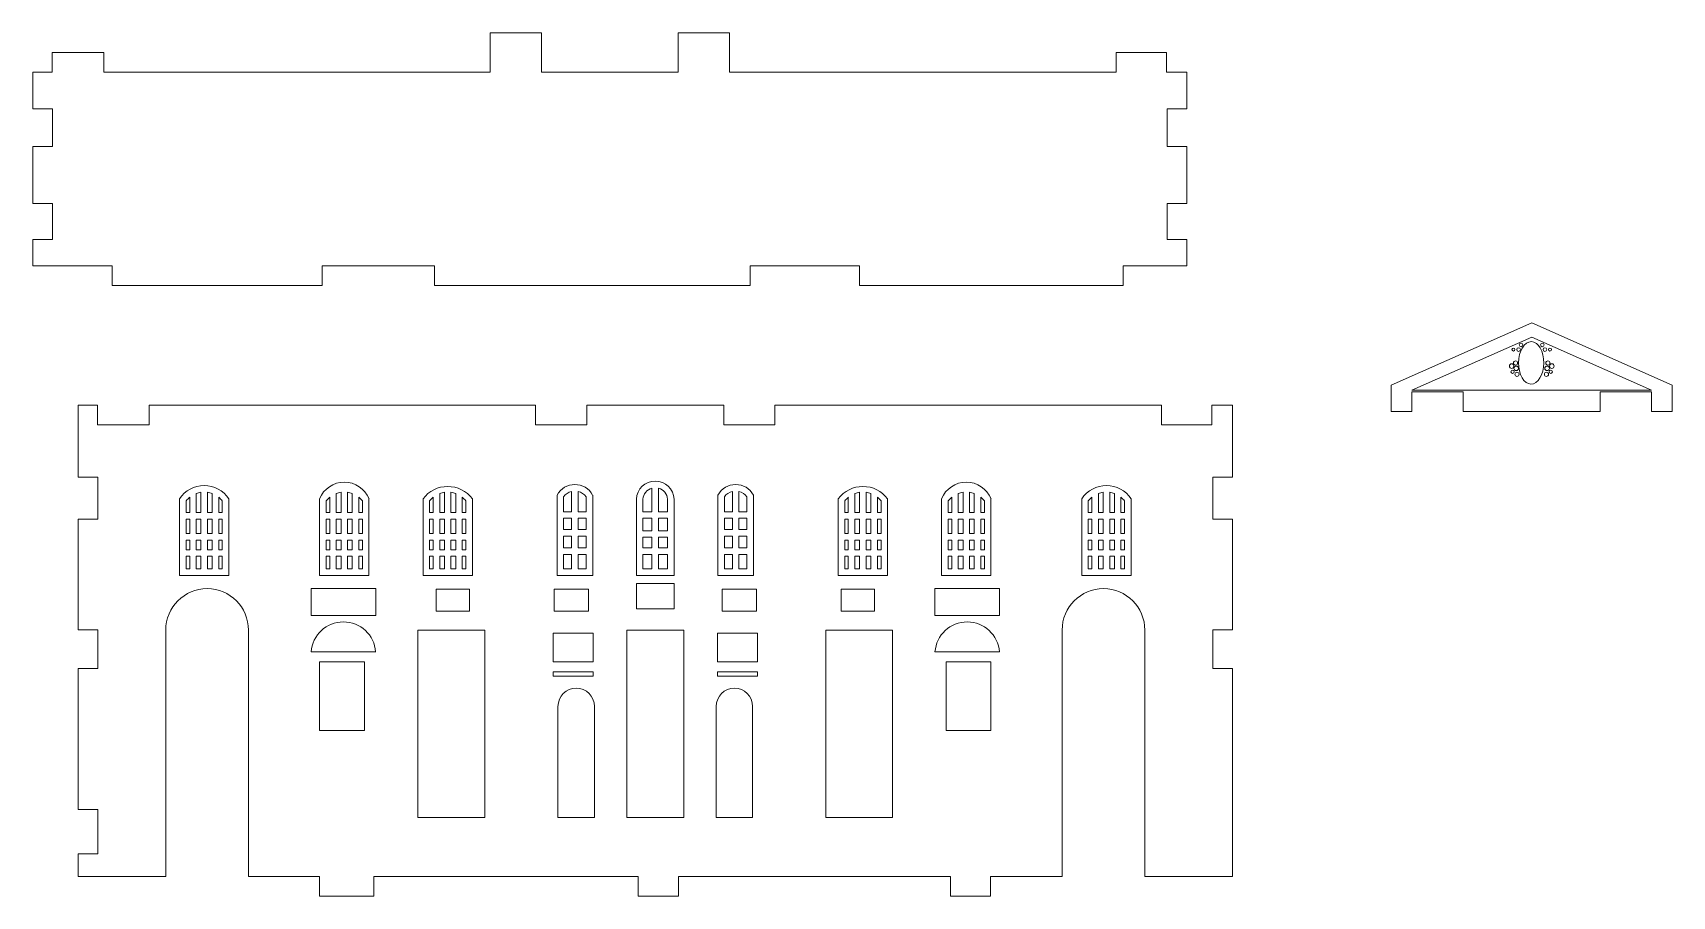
# Model space of a CAD drawing. Header units: millimetres. Extents: x 240 to 567, y 129 to 497.
# Drawn here: x 316.9 to 567.4, y 365.5 to 497.4 of the extents above; entities that cross this region are included whole.
import ezdxf

# ---------------------------------------------------------------- set-up
doc = ezdxf.new("R2010")
doc.units = ezdxf.units.MM

msp = doc.modelspace()

# ---------------------------------------------------------------- linework, layer by layer
at = {"color": 7, "linetype": 'Continuous', "lineweight": 15}
for p, q in [((386.79, 491.4), (386.79, 497.4)), ((386.79, 497.4), (394.62, 497.4)), ((394.62, 491.4), (394.62, 497.4)), ((415.53, 491.4), (415.53, 497.4)), ((415.53, 497.4), (423.36, 497.4)), ((423.36, 491.4), (423.36, 497.4)), ((319.84, 491.4), (319.84, 494.4)), ((319.84, 494.4), (327.75, 494.4)), ((327.75, 494.4), (327.75, 491.4)), ((482.42, 491.4), (482.42, 494.4)), ((482.42, 494.4), (490.14, 494.4)), ((490.14, 494.4), (490.14, 491.4)), ((316.9, 485.8), (316.9, 491.4)), ((316.9, 491.4), (319.84, 491.4)), ((327.75, 491.4), (386.79, 491.4)), ((394.62, 491.4), (415.53, 491.4)), ((423.36, 491.4), (482.42, 491.4)), ((490.14, 491.4), (493.25, 491.4)), ((493.25, 491.4), (493.25, 485.8)), ((319.9, 485.8), (316.9, 485.8)), ((319.9, 480.03), (319.9, 485.8)), ((490.25, 485.8), (490.25, 480.03)), ((490.25, 485.8), (493.25, 485.8)), ((316.9, 471.32), (316.9, 480.03)), ((319.9, 480.03), (316.9, 480.03)), ((490.25, 480.03), (493.25, 480.03)), ((493.25, 480.03), (493.25, 471.32)), ((319.9, 471.32), (316.9, 471.32)), ((319.9, 465.81), (319.9, 471.32)), ((490.25, 471.32), (490.25, 465.81)), ((490.25, 471.32), (493.25, 471.32)), ((316.9, 461.82), (316.9, 465.81)), ((319.9, 465.81), (316.9, 465.81)), ((490.25, 465.81), (493.25, 465.81)), ((493.25, 465.81), (493.25, 461.82)), ((316.9, 461.82), (329.02, 461.82)), ((329.02, 461.82), (329.02, 458.78)), ((361.14, 461.82), (378.29, 461.82)), ((361.14, 458.78), (361.14, 461.82)), ((378.29, 461.82), (378.29, 458.78)), ((426.5, 461.82), (443.24, 461.82)), ((426.5, 458.78), (426.5, 461.82)), ((443.24, 461.82), (443.24, 458.78)), ((483.51, 461.82), (493.25, 461.82)), ((483.51, 458.78), (483.51, 461.82)), ((361.14, 458.78), (329.02, 458.78)), ((426.5, 458.78), (378.29, 458.78)), ((483.51, 458.78), (443.24, 458.78)), ((545.93, 453.12), (524.45, 443.57)), ((545.93, 450.93), (527.64, 442.8)), ((567.4, 443.57), (545.93, 453.12)), ((564.21, 442.8), (545.93, 450.93)), ((524.45, 443.57), (524.45, 439.57)), ((567.4, 439.57), (567.4, 443.57)), ((527.64, 442.8), (564.21, 442.8)), ((535.47, 442.57), (527.64, 442.57)), ((527.64, 442.57), (527.64, 439.57)), ((535.47, 439.57), (535.47, 442.57)), ((564.21, 442.57), (556.38, 442.57)), ((556.38, 442.57), (556.38, 439.57)), ((564.21, 439.57), (564.21, 442.57)), ((323.84, 440.51), (323.84, 429.52)), ((323.84, 440.51), (326.79, 440.51)), ((326.79, 440.51), (326.79, 437.51)), ((334.69, 437.51), (334.69, 440.51)), ((334.69, 440.51), (393.73, 440.51)), ((393.73, 440.51), (393.73, 437.51)), ((401.56, 437.51), (401.56, 440.51)), ((401.56, 440.51), (422.47, 440.51)), ((422.47, 440.51), (422.47, 437.51)), ((430.3, 437.51), (430.3, 440.51)), ((430.3, 440.51), (489.37, 440.51)), ((489.37, 440.51), (489.37, 437.51)), ((497.08, 437.51), (497.08, 440.51)), ((497.08, 440.51), (500.19, 440.51)), ((500.19, 440.51), (500.19, 429.52)), ((524.45, 439.57), (527.64, 439.57)), ((535.47, 439.57), (556.38, 439.57)), ((564.21, 439.57), (567.4, 439.57)), ((326.79, 437.51), (334.69, 437.51)), ((393.73, 437.51), (401.56, 437.51)), ((422.47, 437.51), (430.3, 437.51)), ((489.37, 437.51), (497.08, 437.51)), ((326.84, 429.52), (323.84, 429.52)), ((326.84, 423.09), (326.84, 429.52)), ((497.19, 429.52), (497.19, 423.09)), ((497.19, 429.52), (500.19, 429.52)), ((339.32, 426.21), (339.32, 414.52)), ((340.32, 425.89), (340.32, 424.12)), ((340.87, 424.12), (340.87, 426.45)), ((341.87, 427.02), (341.87, 424.12)), ((342.59, 424.12), (342.59, 427.21)), ((343.59, 427.21), (343.59, 424.12)), ((344.32, 424.12), (344.32, 427.02)), ((345.32, 426.45), (345.32, 424.12)), ((345.86, 424.12), (345.86, 425.89)), ((346.86, 414.52), (346.86, 426.21)), ((360.73, 426.21), (360.73, 414.52)), ((361.73, 425.89), (361.73, 424.12)), ((362.27, 424.12), (362.27, 426.45)), ((363.27, 427.02), (363.27, 424.12)), ((364, 424.12), (364, 427.21)), ((365, 427.21), (365, 424.12)), ((365.72, 424.12), (365.72, 427.02)), ((366.72, 426.45), (366.72, 424.12)), ((367.27, 424.12), (367.27, 425.89)), ((368.27, 414.52), (368.27, 426.21)), ((376.53, 426.21), (376.53, 414.52)), ((377.53, 425.89), (377.53, 424.12)), ((378.07, 424.12), (378.07, 426.45)), ((379.07, 427.02), (379.07, 424.12)), ((379.8, 424.12), (379.8, 427.21)), ((380.8, 427.21), (380.8, 424.12)), ((381.52, 424.12), (381.52, 427.02)), ((382.52, 426.45), (382.52, 424.12)), ((383.07, 424.12), (383.07, 425.89)), ((384.07, 414.52), (384.07, 426.21)), ((397.01, 426.79), (397.01, 414.52)), ((398.01, 426.51), (398.01, 424.24)), ((399.23, 424.24), (399.23, 427.34)), ((400.23, 427.34), (400.23, 424.24)), ((401.45, 424.24), (401.45, 426.51)), ((402.45, 414.52), (402.45, 426.79)), ((409.13, 426.18), (409.13, 414.51)), ((410.13, 426.15), (410.13, 424.24)), ((411.51, 424.24), (411.51, 427.85)), ((412.51, 427.85), (412.51, 424.24)), ((413.89, 424.24), (413.89, 426.15)), ((414.89, 414.51), (414.89, 426.18)), ((421.58, 426.79), (421.58, 414.52)), ((422.57, 426.51), (422.57, 424.24)), ((423.79, 424.24), (423.79, 427.34)), ((424.79, 427.34), (424.79, 424.24)), ((426, 424.24), (426, 426.51)), ((427.02, 414.52), (427.02, 426.79)), ((439.97, 426.21), (439.97, 414.52)), ((440.97, 425.89), (440.97, 424.12)), ((441.51, 424.12), (441.51, 426.45)), ((442.51, 427.02), (442.51, 424.12)), ((443.24, 424.12), (443.24, 427.21)), ((444.24, 427.21), (444.24, 424.12)), ((444.96, 424.12), (444.96, 427.02)), ((445.96, 426.45), (445.96, 424.12)), ((446.51, 424.12), (446.51, 425.89)), ((447.51, 414.52), (447.51, 426.21)), ((455.77, 426.21), (455.77, 414.52)), ((456.77, 425.89), (456.77, 424.12)), ((457.31, 424.12), (457.31, 426.45)), ((458.31, 427.02), (458.31, 424.12)), ((459.04, 424.12), (459.04, 427.21)), ((460.04, 427.21), (460.04, 424.12)), ((460.76, 424.12), (460.76, 427.02)), ((461.76, 426.45), (461.76, 424.12)), ((462.31, 424.12), (462.31, 425.89)), ((463.31, 414.52), (463.31, 426.21)), ((477.17, 426.21), (477.17, 414.52)), ((478.17, 425.89), (478.17, 424.12)), ((478.72, 424.12), (478.72, 426.45)), ((479.72, 427.02), (479.72, 424.12)), ((480.45, 424.12), (480.45, 427.21)), ((481.45, 427.21), (481.45, 424.12)), ((482.17, 424.12), (482.17, 427.02)), ((483.17, 426.45), (483.17, 424.12)), ((483.72, 424.12), (483.72, 425.89)), ((484.72, 414.52), (484.72, 426.21)), ((340.32, 424.12), (340.87, 424.12)), ((341.87, 424.12), (342.59, 424.12)), ((343.59, 424.12), (344.32, 424.12)), ((345.32, 424.12), (345.86, 424.12)), ((361.73, 424.12), (362.27, 424.12)), ((363.27, 424.12), (364, 424.12)), ((365, 424.12), (365.72, 424.12)), ((366.72, 424.12), (367.27, 424.12)), ((377.53, 424.12), (378.07, 424.12)), ((379.07, 424.12), (379.8, 424.12)), ((380.8, 424.12), (381.52, 424.12)), ((382.52, 424.12), (383.07, 424.12)), ((398.01, 424.24), (399.23, 424.24)), ((400.23, 424.24), (401.45, 424.24)), ((410.13, 424.24), (411.51, 424.24)), ((412.51, 424.24), (413.89, 424.24)), ((422.57, 424.24), (423.79, 424.24)), ((424.79, 424.24), (426, 424.24)), ((440.97, 424.12), (441.51, 424.12)), ((442.51, 424.12), (443.24, 424.12)), ((444.24, 424.12), (444.96, 424.12)), ((445.96, 424.12), (446.51, 424.12)), ((456.77, 424.12), (457.31, 424.12)), ((458.31, 424.12), (459.04, 424.12)), ((460.04, 424.12), (460.76, 424.12)), ((461.76, 424.12), (462.31, 424.12)), ((478.17, 424.12), (478.72, 424.12)), ((479.72, 424.12), (480.45, 424.12)), ((481.45, 424.12), (482.17, 424.12)), ((483.17, 424.12), (483.72, 424.12)), ((323.84, 423.09), (323.84, 406.19)), ((326.84, 423.09), (323.84, 423.09)), ((340.87, 423.12), (340.32, 423.12)), ((340.32, 423.12), (340.32, 420.9)), ((340.32, 420.9), (340.87, 420.9)), ((340.87, 420.9), (340.87, 423.12)), ((341.87, 423.12), (341.87, 420.9)), ((342.59, 423.12), (341.87, 423.12)), ((341.87, 420.9), (342.59, 420.9)), ((342.59, 420.9), (342.59, 423.12)), ((344.32, 423.12), (343.59, 423.12)), ((343.59, 423.12), (343.59, 420.9)), ((343.59, 420.9), (344.32, 420.9)), ((344.32, 420.9), (344.32, 423.12)), ((345.32, 423.12), (345.32, 420.9)), ((345.86, 423.12), (345.32, 423.12)), ((345.32, 420.9), (345.86, 420.9)), ((345.86, 420.9), (345.86, 423.12)), ((361.73, 423.12), (361.73, 420.9)), ((362.27, 423.12), (361.73, 423.12)), ((361.73, 420.9), (362.27, 420.9)), ((362.27, 420.9), (362.27, 423.12)), ((363.27, 423.12), (363.27, 420.9)), ((364, 423.12), (363.27, 423.12)), ((363.27, 420.9), (364, 420.9)), ((364, 420.9), (364, 423.12)), ((365, 423.12), (365, 420.9)), ((365.72, 423.12), (365, 423.12)), ((365, 420.9), (365.72, 420.9)), ((365.72, 420.9), (365.72, 423.12)), ((366.72, 423.12), (366.72, 420.9)), ((367.27, 423.12), (366.72, 423.12)), ((366.72, 420.9), (367.27, 420.9)), ((367.27, 420.9), (367.27, 423.12)), ((377.53, 423.12), (377.53, 420.9)), ((378.07, 423.12), (377.53, 423.12)), ((377.53, 420.9), (378.07, 420.9)), ((378.07, 420.9), (378.07, 423.12)), ((379.07, 423.12), (379.07, 420.9)), ((379.8, 423.12), (379.07, 423.12)), ((379.07, 420.9), (379.8, 420.9)), ((379.8, 420.9), (379.8, 423.12)), ((380.8, 423.12), (380.8, 420.9)), ((381.52, 423.12), (380.8, 423.12)), ((380.8, 420.9), (381.52, 420.9)), ((381.52, 420.9), (381.52, 423.12)), ((382.52, 423.12), (382.52, 420.9)), ((383.07, 423.12), (382.52, 423.12)), ((382.52, 420.9), (383.07, 420.9)), ((383.07, 420.9), (383.07, 423.12)), ((399.23, 423.24), (398.01, 423.24)), ((398.01, 423.24), (398.01, 421.52)), ((398.01, 421.52), (399.23, 421.52)), ((399.23, 421.52), (399.23, 423.24)), ((400.23, 423.24), (400.23, 421.52)), ((401.45, 423.24), (400.23, 423.24)), ((400.23, 421.52), (401.45, 421.52)), ((401.45, 421.52), (401.45, 423.24)), ((410.13, 423.24), (410.13, 421.33)), ((411.51, 423.24), (410.13, 423.24)), ((410.13, 421.33), (411.51, 421.33)), ((411.51, 421.33), (411.51, 423.24)), ((412.51, 423.24), (412.51, 421.33)), ((413.89, 423.24), (412.51, 423.24)), ((412.51, 421.33), (413.89, 421.33)), ((413.89, 421.33), (413.89, 423.24)), ((422.57, 423.24), (422.57, 421.52)), ((423.79, 423.24), (422.57, 423.24)), ((422.57, 421.52), (423.79, 421.52)), ((423.79, 421.52), (423.79, 423.24)), ((424.79, 423.24), (424.79, 421.52)), ((426, 423.24), (424.79, 423.24)), ((424.79, 421.52), (426, 421.52)), ((426, 421.52), (426, 423.24)), ((440.97, 423.12), (440.97, 420.9)), ((441.51, 423.12), (440.97, 423.12)), ((440.97, 420.9), (441.51, 420.9)), ((441.51, 420.9), (441.51, 423.12)), ((442.51, 423.12), (442.51, 420.9)), ((443.24, 423.12), (442.51, 423.12)), ((442.51, 420.9), (443.24, 420.9)), ((443.24, 420.9), (443.24, 423.12)), ((444.24, 423.12), (444.24, 420.9)), ((444.96, 423.12), (444.24, 423.12)), ((444.24, 420.9), (444.96, 420.9)), ((444.96, 420.9), (444.96, 423.12)), ((445.96, 423.12), (445.96, 420.9)), ((446.51, 423.12), (445.96, 423.12)), ((445.96, 420.9), (446.51, 420.9)), ((446.51, 420.9), (446.51, 423.12)), ((456.77, 423.12), (456.77, 420.9)), ((457.31, 423.12), (456.77, 423.12)), ((456.77, 420.9), (457.31, 420.9)), ((457.31, 420.9), (457.31, 423.12)), ((458.31, 423.12), (458.31, 420.9)), ((459.04, 423.12), (458.31, 423.12)), ((458.31, 420.9), (459.04, 420.9)), ((459.04, 420.9), (459.04, 423.12)), ((460.04, 423.12), (460.04, 420.9)), ((460.76, 423.12), (460.04, 423.12)), ((460.04, 420.9), (460.76, 420.9)), ((460.76, 420.9), (460.76, 423.12)), ((461.76, 423.12), (461.76, 420.9)), ((462.31, 423.12), (461.76, 423.12)), ((461.76, 420.9), (462.31, 420.9)), ((462.31, 420.9), (462.31, 423.12)), ((478.17, 423.12), (478.17, 420.9)), ((478.72, 423.12), (478.17, 423.12)), ((478.17, 420.9), (478.72, 420.9)), ((478.72, 420.9), (478.72, 423.12)), ((479.72, 423.12), (479.72, 420.9)), ((480.45, 423.12), (479.72, 423.12)), ((479.72, 420.9), (480.45, 420.9)), ((480.45, 420.9), (480.45, 423.12)), ((481.45, 423.12), (481.45, 420.9)), ((482.17, 423.12), (481.45, 423.12)), ((481.45, 420.9), (482.17, 420.9)), ((482.17, 420.9), (482.17, 423.12)), ((483.17, 423.12), (483.17, 420.9)), ((483.72, 423.12), (483.17, 423.12)), ((483.17, 420.9), (483.72, 420.9)), ((483.72, 420.9), (483.72, 423.12)), ((497.19, 423.09), (500.19, 423.09)), ((500.19, 423.09), (500.19, 406.19)), ((340.87, 419.9), (340.32, 419.9)), ((340.32, 419.9), (340.32, 418.43)), ((340.32, 418.43), (340.87, 418.43)), ((340.87, 418.43), (340.87, 419.9)), ((341.87, 419.9), (341.87, 418.43)), ((342.59, 419.9), (341.87, 419.9)), ((341.87, 418.43), (342.59, 418.43)), ((342.59, 418.43), (342.59, 419.9)), ((343.59, 419.9), (343.59, 418.43)), ((344.32, 419.9), (343.59, 419.9)), ((343.59, 418.43), (344.32, 418.43)), ((344.32, 418.43), (344.32, 419.9)), ((345.32, 419.9), (345.32, 418.43)), ((345.86, 419.9), (345.32, 419.9)), ((345.32, 418.43), (345.86, 418.43)), ((345.86, 418.43), (345.86, 419.9)), ((361.73, 419.9), (361.73, 418.43)), ((362.27, 419.9), (361.73, 419.9)), ((361.73, 418.43), (362.27, 418.43)), ((362.27, 418.43), (362.27, 419.9)), ((364, 419.9), (363.27, 419.9)), ((363.27, 419.9), (363.27, 418.43)), ((363.27, 418.43), (364, 418.43)), ((364, 418.43), (364, 419.9)), ((365, 419.9), (365, 418.43)), ((365.72, 419.9), (365, 419.9)), ((365, 418.43), (365.72, 418.43)), ((365.72, 418.43), (365.72, 419.9)), ((366.72, 419.9), (366.72, 418.43)), ((367.27, 419.9), (366.72, 419.9)), ((366.72, 418.43), (367.27, 418.43)), ((367.27, 418.43), (367.27, 419.9)), ((378.07, 419.9), (377.53, 419.9)), ((377.53, 419.9), (377.53, 418.43)), ((377.53, 418.43), (378.07, 418.43)), ((378.07, 418.43), (378.07, 419.9)), ((379.07, 419.9), (379.07, 418.43)), ((379.8, 419.9), (379.07, 419.9)), ((379.07, 418.43), (379.8, 418.43)), ((379.8, 418.43), (379.8, 419.9)), ((380.8, 419.9), (380.8, 418.43)), ((381.52, 419.9), (380.8, 419.9)), ((380.8, 418.43), (381.52, 418.43)), ((381.52, 418.43), (381.52, 419.9)), ((382.52, 419.9), (382.52, 418.43)), ((383.07, 419.9), (382.52, 419.9)), ((382.52, 418.43), (383.07, 418.43)), ((383.07, 418.43), (383.07, 419.9)), ((399.23, 420.52), (398.01, 420.52)), ((398.01, 420.52), (398.01, 418.72)), ((398.01, 418.72), (399.23, 418.72)), ((399.23, 418.72), (399.23, 420.52)), ((400.23, 420.52), (400.23, 418.72)), ((401.45, 420.52), (400.23, 420.52)), ((400.23, 418.72), (401.45, 418.72)), ((401.45, 418.72), (401.45, 420.52)), ((410.13, 420.33), (410.13, 418.72)), ((411.51, 420.33), (410.13, 420.33)), ((410.13, 418.72), (411.51, 418.72)), ((411.51, 418.72), (411.51, 420.33)), ((412.51, 420.33), (412.51, 418.72)), ((413.89, 420.33), (412.51, 420.33)), ((412.51, 418.72), (413.89, 418.72)), ((413.89, 418.72), (413.89, 420.33)), ((422.57, 420.52), (422.57, 418.72)), ((423.79, 420.52), (422.57, 420.52)), ((422.57, 418.72), (423.79, 418.72)), ((423.79, 418.72), (423.79, 420.52)), ((424.79, 420.52), (424.79, 418.72)), ((426, 420.52), (424.79, 420.52)), ((424.79, 418.72), (426, 418.72)), ((426, 418.72), (426, 420.52)), ((440.97, 419.9), (440.97, 418.43)), ((441.51, 419.9), (440.97, 419.9)), ((440.97, 418.43), (441.51, 418.43)), ((441.51, 418.43), (441.51, 419.9)), ((442.51, 419.9), (442.51, 418.43)), ((443.24, 419.9), (442.51, 419.9)), ((442.51, 418.43), (443.24, 418.43)), ((443.24, 418.43), (443.24, 419.9)), ((444.24, 419.9), (444.24, 418.43)), ((444.96, 419.9), (444.24, 419.9)), ((444.24, 418.43), (444.96, 418.43)), ((444.96, 418.43), (444.96, 419.9)), ((445.96, 419.9), (445.96, 418.43)), ((446.51, 419.9), (445.96, 419.9)), ((445.96, 418.43), (446.51, 418.43)), ((446.51, 418.43), (446.51, 419.9)), ((456.77, 419.9), (456.77, 418.43)), ((457.31, 419.9), (456.77, 419.9)), ((456.77, 418.43), (457.31, 418.43)), ((457.31, 418.43), (457.31, 419.9)), ((458.31, 419.9), (458.31, 418.43)), ((459.04, 419.9), (458.31, 419.9)), ((458.31, 418.43), (459.04, 418.43)), ((459.04, 418.43), (459.04, 419.9)), ((460.04, 419.9), (460.04, 418.43)), ((460.76, 419.9), (460.04, 419.9)), ((460.04, 418.43), (460.76, 418.43)), ((460.76, 418.43), (460.76, 419.9)), ((461.76, 419.9), (461.76, 418.43)), ((462.31, 419.9), (461.76, 419.9)), ((461.76, 418.43), (462.31, 418.43)), ((462.31, 418.43), (462.31, 419.9)), ((478.17, 419.9), (478.17, 418.43)), ((478.72, 419.9), (478.17, 419.9)), ((478.17, 418.43), (478.72, 418.43)), ((478.72, 418.43), (478.72, 419.9)), ((479.72, 419.9), (479.72, 418.43)), ((480.45, 419.9), (479.72, 419.9)), ((479.72, 418.43), (480.45, 418.43)), ((480.45, 418.43), (480.45, 419.9)), ((481.45, 419.9), (481.45, 418.43)), ((482.17, 419.9), (481.45, 419.9)), ((481.45, 418.43), (482.17, 418.43)), ((482.17, 418.43), (482.17, 419.9)), ((483.17, 419.9), (483.17, 418.43)), ((483.72, 419.9), (483.17, 419.9)), ((483.17, 418.43), (483.72, 418.43)), ((483.72, 418.43), (483.72, 419.9)), ((340.32, 417.43), (340.32, 415.52)), ((340.87, 417.43), (340.32, 417.43)), ((340.87, 415.52), (340.87, 417.43)), ((341.87, 417.43), (341.87, 415.52)), ((342.59, 417.43), (341.87, 417.43)), ((342.59, 415.52), (342.59, 417.43)), ((343.59, 417.43), (343.59, 415.52)), ((344.32, 417.43), (343.59, 417.43)), ((344.32, 415.52), (344.32, 417.43)), ((345.32, 417.43), (345.32, 415.52)), ((345.86, 417.43), (345.32, 417.43)), ((345.86, 415.52), (345.86, 417.43)), ((361.73, 417.43), (361.73, 415.52)), ((362.27, 417.43), (361.73, 417.43)), ((362.27, 415.52), (362.27, 417.43)), ((364, 417.43), (363.27, 417.43)), ((363.27, 417.43), (363.27, 415.52)), ((364, 415.52), (364, 417.43)), ((365, 417.43), (365, 415.52)), ((365.72, 417.43), (365, 417.43)), ((365.72, 415.52), (365.72, 417.43)), ((366.72, 417.43), (366.72, 415.52)), ((367.27, 417.43), (366.72, 417.43)), ((367.27, 415.52), (367.27, 417.43)), ((378.07, 417.43), (377.53, 417.43)), ((377.53, 417.43), (377.53, 415.52)), ((378.07, 415.52), (378.07, 417.43)), ((379.07, 417.43), (379.07, 415.52)), ((379.8, 417.43), (379.07, 417.43)), ((379.8, 415.52), (379.8, 417.43)), ((380.8, 417.43), (380.8, 415.52)), ((381.52, 417.43), (380.8, 417.43)), ((381.52, 415.52), (381.52, 417.43)), ((382.52, 417.43), (382.52, 415.52)), ((383.07, 417.43), (382.52, 417.43)), ((383.07, 415.52), (383.07, 417.43)), ((398.01, 417.72), (398.01, 415.52)), ((399.23, 417.72), (398.01, 417.72)), ((399.23, 415.52), (399.23, 417.72)), ((400.23, 417.72), (400.23, 415.52)), ((401.45, 417.72), (400.23, 417.72)), ((401.45, 415.52), (401.45, 417.72)), ((411.51, 417.72), (410.13, 417.72)), ((410.13, 417.72), (410.13, 415.51)), ((411.51, 415.51), (411.51, 417.72)), ((412.51, 417.72), (412.51, 415.51)), ((413.89, 417.72), (412.51, 417.72)), ((413.89, 415.51), (413.89, 417.72)), ((422.57, 417.72), (422.57, 415.52)), ((423.79, 417.72), (422.57, 417.72)), ((423.79, 415.52), (423.79, 417.72)), ((424.79, 417.72), (424.79, 415.52)), ((426, 417.72), (424.79, 417.72)), ((426, 415.52), (426, 417.72)), ((440.97, 417.43), (440.97, 415.52)), ((441.51, 417.43), (440.97, 417.43)), ((441.51, 415.52), (441.51, 417.43)), ((442.51, 417.43), (442.51, 415.52)), ((443.24, 417.43), (442.51, 417.43)), ((443.24, 415.52), (443.24, 417.43)), ((444.24, 417.43), (444.24, 415.52)), ((444.96, 417.43), (444.24, 417.43)), ((444.96, 415.52), (444.96, 417.43)), ((445.96, 417.43), (445.96, 415.52)), ((446.51, 417.43), (445.96, 417.43)), ((446.51, 415.52), (446.51, 417.43)), ((456.77, 417.43), (456.77, 415.52)), ((457.31, 417.43), (456.77, 417.43)), ((457.31, 415.52), (457.31, 417.43)), ((458.31, 417.43), (458.31, 415.52)), ((459.04, 417.43), (458.31, 417.43)), ((459.04, 415.52), (459.04, 417.43)), ((460.04, 417.43), (460.04, 415.52)), ((460.76, 417.43), (460.04, 417.43)), ((460.76, 415.52), (460.76, 417.43)), ((461.76, 417.43), (461.76, 415.52)), ((462.31, 417.43), (461.76, 417.43)), ((462.31, 415.52), (462.31, 417.43)), ((478.17, 417.43), (478.17, 415.52)), ((478.72, 417.43), (478.17, 417.43)), ((478.72, 415.52), (478.72, 417.43)), ((479.72, 417.43), (479.72, 415.52)), ((480.45, 417.43), (479.72, 417.43)), ((480.45, 415.52), (480.45, 417.43)), ((481.45, 417.43), (481.45, 415.52)), ((482.17, 417.43), (481.45, 417.43)), ((482.17, 415.52), (482.17, 417.43)), ((483.17, 417.43), (483.17, 415.52)), ((483.72, 417.43), (483.17, 417.43)), ((483.72, 415.52), (483.72, 417.43)), ((339.32, 414.52), (346.86, 414.52)), ((340.32, 415.52), (340.87, 415.52)), ((341.87, 415.52), (342.59, 415.52)), ((343.59, 415.52), (344.32, 415.52)), ((345.32, 415.52), (345.86, 415.52)), ((360.73, 414.52), (368.27, 414.52)), ((361.73, 415.52), (362.27, 415.52)), ((363.27, 415.52), (364, 415.52)), ((365, 415.52), (365.72, 415.52)), ((366.72, 415.52), (367.27, 415.52)), ((376.53, 414.52), (384.07, 414.52)), ((377.53, 415.52), (378.07, 415.52)), ((379.07, 415.52), (379.8, 415.52)), ((380.8, 415.52), (381.52, 415.52)), ((382.52, 415.52), (383.07, 415.52)), ((397.01, 414.52), (402.45, 414.52)), ((398.01, 415.52), (399.23, 415.52)), ((400.23, 415.52), (401.45, 415.52)), ((409.13, 414.51), (414.89, 414.51)), ((410.13, 415.51), (411.51, 415.51)), ((412.51, 415.51), (413.89, 415.51)), ((421.58, 414.52), (427.02, 414.52)), ((422.57, 415.52), (423.79, 415.52)), ((424.79, 415.52), (426, 415.52)), ((439.97, 414.52), (447.51, 414.52)), ((440.97, 415.52), (441.51, 415.52)), ((442.51, 415.52), (443.24, 415.52)), ((444.24, 415.52), (444.96, 415.52)), ((445.96, 415.52), (446.51, 415.52)), ((455.77, 414.52), (463.31, 414.52)), ((456.77, 415.52), (457.31, 415.52)), ((458.31, 415.52), (459.04, 415.52)), ((460.04, 415.52), (460.76, 415.52)), ((461.76, 415.52), (462.31, 415.52)), ((477.17, 414.52), (484.72, 414.52)), ((478.17, 415.52), (478.72, 415.52)), ((479.72, 415.52), (480.45, 415.52)), ((481.45, 415.52), (482.17, 415.52)), ((483.17, 415.52), (483.72, 415.52)), ((369.29, 412.49), (359.43, 412.49)), ((359.43, 412.49), (359.43, 408.4)), ((369.29, 408.4), (369.29, 412.49)), ((383.62, 412.39), (378.52, 412.39)), ((378.52, 412.39), (378.52, 409.03)), ((383.62, 409.03), (383.62, 412.39)), ((401.82, 412.39), (396.57, 412.39)), ((396.57, 412.39), (396.57, 409.03)), ((401.82, 409.03), (401.82, 412.39)), ((414.89, 413.28), (409.13, 413.28)), ((409.13, 413.28), (409.13, 409.42)), ((414.89, 409.42), (414.89, 413.28)), ((422.22, 412.39), (422.22, 409.03)), ((427.47, 412.39), (422.22, 412.39)), ((427.47, 409.03), (427.47, 412.39)), ((440.42, 412.39), (440.42, 409.03)), ((445.52, 412.39), (440.42, 412.39)), ((445.52, 409.03), (445.52, 412.39)), ((454.75, 412.49), (454.75, 408.4)), ((464.61, 412.49), (454.75, 412.49)), ((464.61, 408.4), (464.61, 412.49)), ((359.43, 408.4), (369.29, 408.4)), ((378.52, 409.03), (383.62, 409.03)), ((396.57, 409.03), (401.82, 409.03)), ((409.13, 409.42), (414.89, 409.42)), ((422.22, 409.03), (427.47, 409.03)), ((440.42, 409.03), (445.52, 409.03)), ((454.75, 408.4), (464.61, 408.4)), ((326.84, 406.19), (323.84, 406.19)), ((326.84, 400.31), (326.84, 406.19)), ((337.22, 406.17), (337.22, 368.51)), ((349.86, 368.51), (349.86, 406.17)), ((385.95, 406.17), (375.75, 406.17)), ((375.75, 406.17), (375.75, 377.51)), ((385.95, 377.51), (385.95, 406.17)), ((416.39, 406.17), (407.65, 406.17)), ((407.65, 406.17), (407.65, 377.51)), ((416.39, 377.51), (416.39, 406.17)), ((448.28, 406.17), (438.09, 406.17)), ((438.09, 406.17), (438.09, 377.51)), ((448.28, 377.51), (448.28, 406.17)), ((474.18, 406.17), (474.18, 368.51)), ((486.82, 368.51), (486.82, 406.17)), ((497.19, 406.19), (500.19, 406.19)), ((497.19, 406.19), (497.19, 400.31)), ((402.53, 405.7), (396.42, 405.7)), ((396.42, 405.7), (396.42, 401.33)), ((402.53, 401.33), (402.53, 405.7)), ((421.51, 405.7), (421.51, 401.33)), ((427.62, 405.7), (421.51, 405.7)), ((427.62, 401.33), (427.62, 405.7)), ((359.43, 402.83), (369.29, 402.83)), ((367.6, 401.33), (360.73, 401.33)), ((360.73, 401.33), (360.73, 390.81)), ((367.6, 390.81), (367.6, 401.33)), ((396.42, 401.33), (402.53, 401.33)), ((421.51, 401.33), (427.62, 401.33)), ((454.75, 402.83), (464.61, 402.83)), ((456.44, 401.33), (456.44, 390.81)), ((463.31, 401.33), (456.44, 401.33)), ((463.31, 390.81), (463.31, 401.33)), ((323.84, 400.31), (323.84, 378.74)), ((326.84, 400.31), (323.84, 400.31)), ((402.53, 399.76), (396.42, 399.76)), ((396.42, 399.76), (396.42, 399.11)), ((396.42, 399.11), (402.53, 399.11)), ((402.53, 399.11), (402.53, 399.76)), ((421.51, 399.76), (421.51, 399.11)), ((427.62, 399.76), (421.51, 399.76)), ((421.51, 399.11), (427.62, 399.11)), ((427.62, 399.11), (427.62, 399.76)), ((497.19, 400.31), (500.19, 400.31)), ((500.19, 400.31), (500.19, 368.51)), ((397.14, 394.51), (397.14, 377.51)), ((402.71, 377.51), (402.71, 394.51)), ((421.33, 394.51), (421.33, 377.51)), ((426.89, 377.51), (426.89, 394.51)), ((360.73, 390.81), (367.6, 390.81)), ((456.44, 390.81), (463.31, 390.81)), ((326.84, 378.74), (323.84, 378.74)), ((326.84, 371.97), (326.84, 378.74)), ((385.95, 377.51), (375.75, 377.51)), ((402.71, 377.51), (397.14, 377.51)), ((416.39, 377.51), (407.65, 377.51)), ((426.89, 377.51), (421.33, 377.51)), ((448.28, 377.51), (438.09, 377.51)), ((323.84, 371.97), (323.84, 368.51)), ((326.84, 371.97), (323.84, 371.97)), ((323.84, 368.51), (337.22, 368.51)), ((349.86, 368.51), (360.71, 368.51)), ((360.71, 365.51), (360.71, 368.51)), ((369.03, 368.51), (409.39, 368.51)), ((369.03, 365.51), (369.03, 368.51)), ((409.39, 365.51), (409.39, 368.51)), ((415.57, 368.51), (457.1, 368.51)), ((415.57, 365.51), (415.57, 368.51)), ((457.1, 365.51), (457.1, 368.51)), ((463.23, 368.51), (474.18, 368.51)), ((463.23, 365.51), (463.23, 368.51)), ((486.82, 368.51), (500.19, 368.51)), ((360.71, 365.51), (369.03, 365.51)), ((409.39, 365.51), (415.57, 365.51)), ((457.1, 365.51), (463.23, 365.51))]:
    msp.add_line(p, q, dxfattribs=at)
for centre, radius in [((543.14, 449.01), 0.231), ((543.92, 449.01), 0.282), ((544.3, 449.72), 0.281), ((547.55, 449.72), 0.281), ((547.94, 449.01), 0.282), ((548.72, 449.01), 0.231), ((542.86, 446.49), 0.346), ((543.46, 446.96), 0.32), ((543.57, 446.14), 0.346), ((548.28, 446.14), 0.346), ((548.4, 446.96), 0.32), ((549, 446.49), 0.346), ((543.02, 445.62), 0.256), ((543.68, 445.23), 0.318), ((548.18, 445.23), 0.318), ((548.83, 445.62), 0.256)]:
    msp.add_circle(centre, radius, dxfattribs=at)
for centre, radius, start, end in [((364.5, 424.69), 4.07, 21.9629, 158.0371), ((399.73, 425.3), 3.1, 28.7856, 151.2144), ((412.01, 426.04), 2.88, 2.6922, 177.3078), ((424.3, 425.3), 3.1, 28.7856, 151.2144), ((459.54, 424.69), 4.07, 21.9629, 158.0371), ((343.09, 423.73), 4.51, 33.3211, 146.6789), ((343.09, 423.73), 3.51, 129.2866, 142.0751), ((343.09, 423.73), 3.51, 98.1812, 110.4012), ((343.09, 423.73), 3.51, 69.5988, 81.8188), ((343.09, 423.73), 3.51, 37.9249, 50.7134), ((364.5, 423.73), 3.51, 129.2866, 142.0751), ((364.5, 423.73), 3.51, 98.1812, 110.4012), ((364.5, 423.73), 3.51, 69.5988, 81.8188), ((364.5, 423.73), 3.51, 37.9249, 50.7134), ((380.3, 423.4), 4.7, 36.6986, 143.3014), ((380.3, 423.73), 3.51, 129.2866, 142.0751), ((380.3, 423.73), 3.51, 98.1812, 110.4012), ((380.3, 423.73), 3.51, 69.5988, 81.8188), ((380.3, 423.73), 3.51, 37.9249, 50.7134), ((399.73, 425.3), 2.1, 103.7625, 144.8485), ((399.73, 425.3), 2.1, 35.1515, 76.2375), ((412.01, 426.04), 1.88, 105.4259, 176.6676), ((412.01, 426.04), 1.88, 3.3324, 74.5741), ((424.29, 425.3), 2.1, 103.7625, 144.8485), ((424.29, 425.3), 2.1, 35.1515, 76.2375), ((443.74, 423.4), 4.7, 36.6986, 143.3014), ((443.74, 423.73), 3.51, 129.2866, 142.0751), ((443.74, 423.73), 3.51, 98.1812, 110.4012), ((443.74, 423.73), 3.51, 69.5988, 81.8188), ((443.74, 423.73), 3.51, 37.9249, 50.7134), ((459.54, 423.73), 3.51, 129.2866, 142.0751), ((459.54, 423.73), 3.51, 98.1812, 110.4012), ((459.54, 423.73), 3.51, 69.5988, 81.8188), ((459.54, 423.73), 3.51, 37.9249, 50.7134), ((480.95, 423.73), 4.51, 33.3211, 146.6789), ((480.95, 423.73), 3.51, 129.2866, 142.0751), ((480.95, 423.73), 3.51, 98.1812, 110.4012), ((480.95, 423.73), 3.51, 69.5988, 81.8188), ((480.95, 423.73), 3.51, 37.9249, 50.7134), ((343.54, 406.17), 6.32, 0, 180), ((480.5, 406.17), 6.32, 0, 180), ((364.36, 402.47), 4.94, 4.1611, 175.8389), ((459.68, 402.47), 4.94, 4.1611, 175.8389), ((399.93, 394.51), 2.78, 0, 180), ((424.11, 394.51), 2.78, 0, 180)]:
    msp.add_arc(centre, radius, start, end, dxfattribs=at)
msp.add_ellipse((545.85, 446.98), major_axis=(-0.04, -3.24), ratio=0.595689, dxfattribs=at)

doc.saveas('drawing.dxf')
